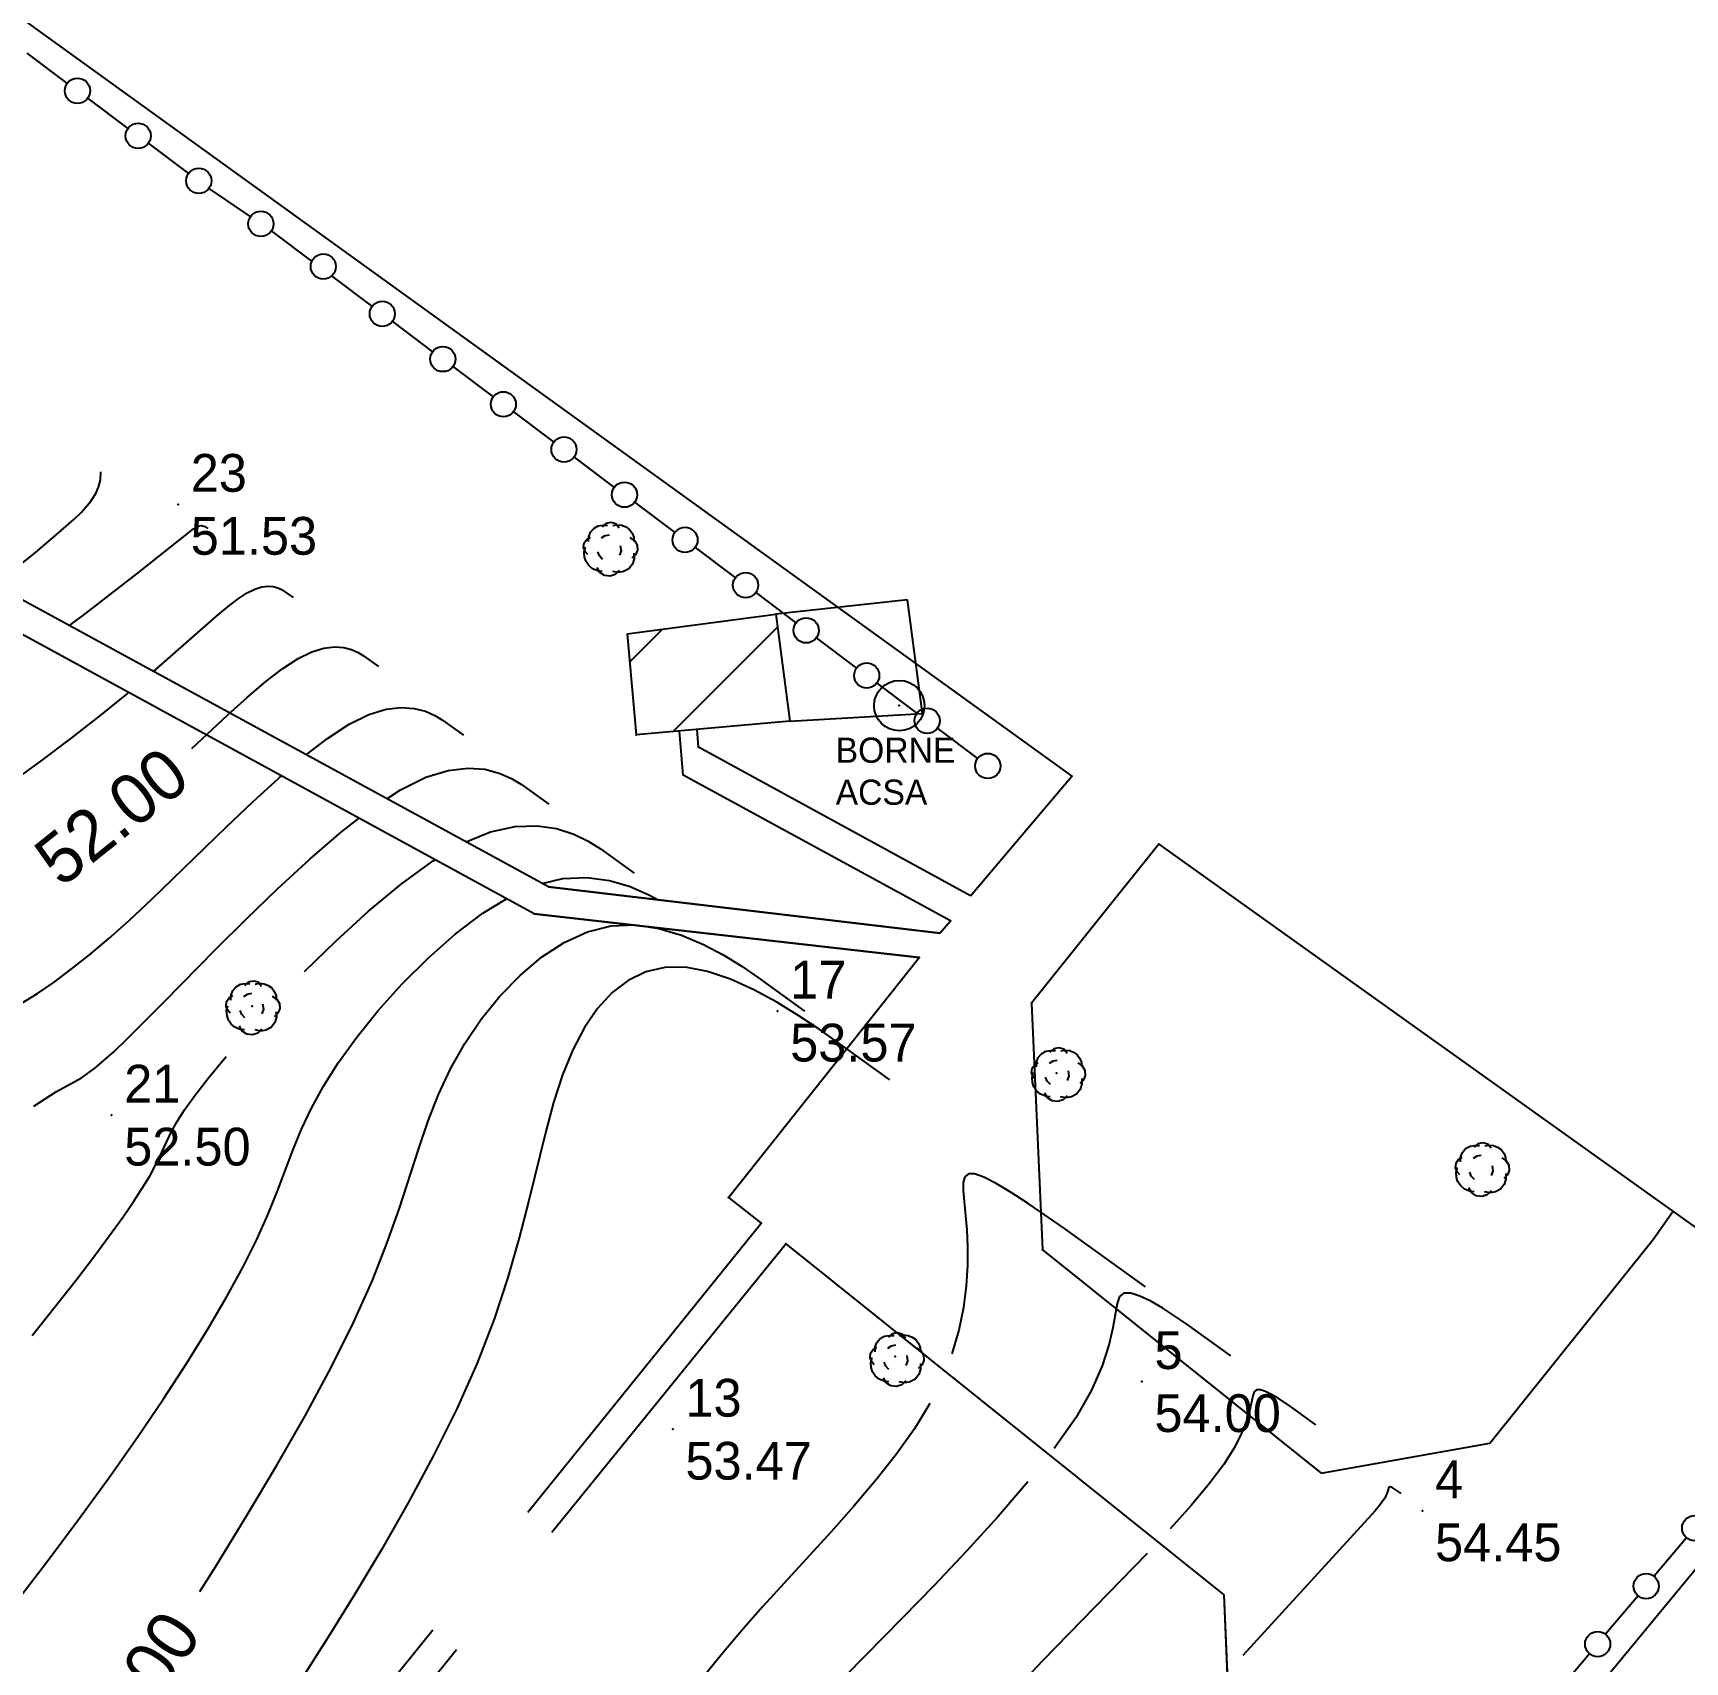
# Model space of a CAD drawing. Header units: metres. Extents: x 64 to 796628, y 142 to 671743.
# Drawn here: x 364547.9 to 364613.5, y 376026.6 to 376091.3 of the extents above; entities that cross this region are included whole.
import ezdxf
from ezdxf.enums import TextEntityAlignment as Align

# ---------------------------------------------------------------- set-up
doc = ezdxf.new("R2010")
doc.units = ezdxf.units.M
doc.header["$LTSCALE"] = 2
doc.linetypes.add('ACAD_ISO02W100', pattern=[15, 12, -3])
doc.linetypes.add('AXES', pattern=[50.8, 31.75, -6.35, 6.35, -6.35])
for name, color, linetype, lineweight in [('allee', 7, 'ACAD_ISO02W100', 25), ('Ligne arbre', 3, 'LIMITE1', 25), ('MUR IAV', 7, 'AXES', 25)]:
    doc.layers.add(name, color=color, linetype=linetype, lineweight=lineweight)
for name, color, linetype in [('Arbres', 100, 'Continuous'), ('Batiment', 1, 'Continuous'), ('CN_01_00', 32, 'Continuous'), ('CN_02_00', 26, 'Continuous'), ('mbark', 7, 'Continuous'), ('point topographique', 7, 'Continuous'), ('TopoAlt', 32, 'Continuous'), ('TOPOJIS', 32, 'Continuous'), ('TopoMat', 7, 'Continuous'), ('youssef', 7, 'Continuous')]:
    doc.layers.add(name, color=color, linetype=linetype)
doc.linetypes.add('LIMITE1', pattern='A,6.35,-2.54,[133,ltypeshp.shx,S=2.54,R=0,X=-2.54,Y=0],-2.54,25.4', length=36.83)

# ---------------------------------------------------------------- blocks, each defined once
blk = doc.blocks.new('Arbre 1')
at = {"layer": 'Arbres'}
for p, q in [((-1.589, 1.275), (-1.518, 1.457)), ((-1.518, 1.457), (-1.39, 1.608)), ((-1.39, 1.608), (-1.214, 1.71)), ((-1.214, 1.71), (-1.031, 1.735)), ((-1.08, 1.226), (-0.934, 1.319)), ((-1.042, 1.668), (-0.895, 1.809)), ((-1.031, 1.735), (-0.839, 1.731)), ((-0.934, 1.319), (-0.77, 1.354)), ((-0.895, 1.809), (-0.701, 1.853)), ((-0.701, 1.853), (-0.51, 1.801)), ((-0.627, 1.716), (-0.463, 1.751)), ((-0.51, 1.801), (-0.379, 1.634)), ((-0.463, 1.751), (-0.281, 1.728)), ((-0.281, 1.728), (-0.118, 1.667)), ((-0.118, 1.667), (0.024, 1.568)), ((0.024, 1.568), (0.136, 1.411)), ((0.136, 1.411), (0.2, 1.256)), ((-1.791, 0.847), (-1.768, 1.029)), ((-1.727, 0.691), (-1.791, 0.847)), ((-1.768, 1.029), (-1.668, 1.171)), ((-1.766, 0.663), (-1.714, 0.855)), ((-1.751, 0.461), (-1.766, 0.663)), ((-1.624, 0.564), (-1.727, 0.691)), ((-1.668, 1.171), (-1.522, 1.264)), ((-1.593, 1.083), (-1.589, 1.275)), ((-1.163, 0.516), (-1.227, 0.671)), ((-0.302, 0.718), (-0.373, 0.537)), ((-0.336, 0.931), (-0.302, 0.718)), ((0.046, 1.24), (0.226, 1.121)), ((0.2, 1.256), (0.206, 1.083)), ((0.226, 1.121), (0.328, 0.946)), ((0.343, 0.743), (0.272, 0.562)), ((0.328, 0.946), (0.343, 0.743)), ((-1.697, 0.286), (-1.751, 0.461)), ((-1.585, 0.13), (-1.697, 0.286)), ((-1.434, 0.002), (-1.585, 0.13)), ((-1.233, -0.079), (-1.434, 0.002)), ((-1.148, -0.149), (-1.259, 0.056)), ((-1.041, 0.378), (-1.163, 0.516)), ((0, 0), (-0.204, -0.111)), ((0.148, 0.189), (0, 0)), ((0.272, 0.562), (0.124, 0.421)), ((0.211, 0.4), (0.148, 0.189)), ((0.206, 0.621), (0.211, 0.4)), ((-1.051, -0.103), (-1.233, -0.079)), ((-0.968, -0.268), (-1.148, -0.149)), ((-0.738, -0.292), (-0.968, -0.268)), ((-0.534, -0.229), (-0.738, -0.292)), ((-0.417, -0.145), (-0.637, -0.102)), ((-0.377, -0.069), (-0.534, -0.229)), ((-0.204, -0.111), (-0.417, -0.145))]:
    blk.add_line(p, q, dxfattribs=at)
blk = doc.blocks.new('TCPOINT')
at = {"color": 0}
blk.add_point((0, 0), dxfattribs=at)
at = {"layer": 'TopoAlt'}
blk.add_attdef('ALT', text='', height=1.5, dxfattribs=at).set_placement((0.5, -0.5), align=Align.TOP_LEFT)
at = {"layer": 'TopoMat'}
blk.add_attdef('MAT', (0.5, 0.5), '', height=1.5, dxfattribs=at)
blk = doc.blocks.new('ligne')
at = {"layer": 'Arbres'}
for points in [[(364559.744, 376081.608), (364561.341, 376080.405)], [(364562.147, 376079.813), (364563.745, 376078.61)], [(364564.551, 376078.018), (364566.148, 376076.815)], [(364566.955, 376076.223), (364568.552, 376075.02)]]:
    blk.add_lwpolyline(points, dxfattribs=at)
for centre in [(364561.747, 376080.113), (364564.15, 376078.318), (364566.554, 376076.523), (364568.958, 376074.728)]:
    blk.add_circle(centre, 0.5, dxfattribs=at)

msp = doc.modelspace()

# ---------------------------------------------------------------- hatches: boundary and pattern name
at = {"layer": 'Batiment'}
h = msp.add_hatch(dxfattribs=at)
h.set_pattern_fill('ANSI31', color=256, style=0)
h.paths.add_polyline_path([(364577.93, 376063.936), (364577.368, 376068.188), (364571.464, 376067.408), (364571.82, 376063.394)])
h = msp.add_hatch(dxfattribs=at)
h.set_pattern_fill('ANSI31', color=256, style=0)
h.paths.add_polyline_path([(364577.93, 376063.936), (364577.368, 376068.188), (364571.464, 376067.408), (364571.82, 376063.394)])

# ---------------------------------------------------------------- linework, layer by layer
for p in [(364577.368, 376068.188), (364571.82, 376063.394), (364577.93, 376063.936)]:
    msp.add_point(p)
at = {"layer": 'allee'}
for p, q in [((364568.348, 376057.359), (364545.472, 376069.841)), ((364568.348, 376057.359), (364545.472, 376069.841)), ((364574.306, 376062.916), (364574.244, 376063.609)), ((364574.306, 376062.916), (364574.244, 376063.609)), ((364585.1, 376057.004), (364589.125, 376061.758)), ((364592.575, 376059.061), (364587.52, 376052.751)), ((364583.877, 376055.52), (364568.348, 376057.359)), ((364583.877, 376055.52), (364568.348, 376057.359)), ((364583.054, 376054.553), (364567.77, 376056.299)), ((364583.054, 376054.553), (364567.77, 376056.299)), ((364583.877, 376055.52), (364584.3, 376056.018)), ((364575.493, 376045.032), (364583.054, 376054.553)), ((364587.52, 376052.751), (364587.952, 376042.956)), ((364575.493, 376045.032), (364576.788, 376044.01)), ((364612.182, 376043.352), (364612.987, 376044.478)), ((364577.766, 376043.191), (364595.151, 376029.262))]:
    msp.add_line(p, q, dxfattribs=at)
for points in [[(364567.77, 376056.299), (364544.894, 376068.781)], [(364567.77, 376056.299), (364544.894, 376068.781)], [(364584.3, 376056.018), (364573.696, 376061.802), (364573.541, 376063.547)], [(364584.3, 376056.018), (364573.696, 376061.802), (364573.541, 376063.547)], [(364585.1, 376057.004), (364574.306, 376062.916)], [(364585.1, 376057.004), (364574.306, 376062.916)], [(364548.101, 376009.67), (364548.663, 376009.205), (364576.788, 376044.01)], [(364548.101, 376009.67), (364548.663, 376009.205), (364576.788, 376044.01)], [(364550.111, 376008.009), (364549.571, 376008.455), (364577.766, 376043.191)], [(364550.111, 376008.009), (364549.571, 376008.455), (364577.766, 376043.191)], [(364605.714, 376035.279), (364612.182, 376043.352)], [(364587.952, 376042.956), (364599.019, 376034.09)], [(364599.019, 376034.09), (364605.714, 376035.279)], [(364595.151, 376029.262), (364595.451, 376022.469)]]:
    msp.add_lwpolyline(points, dxfattribs=at)
for p in [(364574.306, 376062.916), (364589.125, 376061.758), (364592.575, 376059.061), (364567.77, 376056.299), (364584.3, 376056.018), (364583.054, 376054.553), (364587.52, 376052.751), (364575.493, 376045.032), (364576.788, 376044.01), (364577.766, 376043.191), (364587.952, 376042.956)]:
    msp.add_point(p, dxfattribs=at)
at = {"layer": 'Arbres'}
for p in [(364571.561, 376071.536), (364556.586, 376052.629), (364588.506, 376049.964), (364582.103, 376038.724)]:
    msp.add_point(p, dxfattribs=at)
at = {"layer": 'Batiment', "color": 0}
for p, q in [((364582.602, 376068.753), (364577.368, 376068.188)), ((364583.192, 376064.249), (364582.602, 376068.753)), ((364577.93, 376063.936), (364583.192, 376064.249)), ((364568.348, 376057.359), (364583.877, 376055.52)), ((364567.77, 376056.299), (364583.054, 376054.553))]:
    msp.add_line(p, q, dxfattribs=at)
at = {"layer": 'Batiment'}
for p, q in [((364571.464, 376067.408), (364577.368, 376068.188)), ((364571.464, 376067.408), (364577.368, 376068.188)), ((364577.368, 376068.188), (364577.93, 376063.936)), ((364577.368, 376068.188), (364577.93, 376063.936)), ((364577.93, 376063.936), (364571.82, 376063.394)), ((364577.93, 376063.936), (364571.82, 376063.394))]:
    msp.add_line(p, q, dxfattribs=at)
msp.add_lwpolyline([(364571.464, 376067.408), (364571.82, 376063.394)], dxfattribs=at)
msp.add_lwpolyline([(364571.464, 376067.408), (364571.82, 376063.394)], dxfattribs=at)
for p in [(364577.368, 376068.188), (364571.82, 376063.394), (364577.93, 376063.936)]:
    msp.add_point(p, dxfattribs=at)
at = {"layer": 'CN_01_00'}
for p, q in [((364552.007, 376069.789, 51.6), (364554.255, 376071.576, 51.6)), ((364554.255, 376071.576, 51.6), (364554.431, 376071.678, 51.6)), ((364554.431, 376071.678, 51.6), (364554.565, 376071.708, 51.6)), ((364554.565, 376071.708, 51.6), (364554.705, 376071.674, 51.6)), ((364554.705, 376071.674, 51.6), (364554.824, 376071.592, 51.6)), ((364550.003, 376068.248, 51.6), (364552.007, 376069.789, 51.6)), ((364550.569, 376064.179, 51.8), (364551.602, 376065.017, 51.8)), ((364551.602, 376065.017, 51.8), (364551.676, 376065.08, 51.8)), ((364549.428, 376063.286, 51.8), (364550.569, 376064.179, 51.8)), ((364548.194, 376062.355, 51.8), (364549.428, 376063.286, 51.8)), ((364546.881, 376061.406, 51.8), (364548.194, 376062.355, 51.8)), ((364556.605, 376060.739, 52.2), (364557.633, 376061.678, 52.2)), ((364557.633, 376061.678, 52.2), (364557.741, 376061.771, 52.2)), ((364555.566, 376059.751, 52.2), (364556.605, 376060.739, 52.2)), ((364560.13, 376059.548, 52.4), (364560.827, 376060.087, 52.4)), ((364552.587, 376056.863, 52.2), (364555.566, 376059.751, 52.2)), ((364558.868, 376058.464, 52.4), (364560.13, 376059.548, 52.4)), ((364557.591, 376057.289, 52.4), (364558.868, 376058.464, 52.4)), ((364562.498, 376057.476, 52.6), (364563.761, 376058.394, 52.6)), ((364563.761, 376058.394, 52.6), (364563.842, 376058.442, 52.6)), ((364561.202, 376056.4, 52.6), (364562.498, 376057.476, 52.6)), ((364551.706, 376056.042, 52.2), (364552.587, 376056.863, 52.2)), ((364556.338, 376056.078, 52.4), (364557.591, 376057.289, 52.4)), ((364565.733, 376056.313, 52.8), (364566.68, 376056.893, 52.8)), ((364559.911, 376055.221, 52.6), (364561.202, 376056.4, 52.6)), ((364564.637, 376055.483, 52.8), (364565.733, 376056.313, 52.8)), ((364550.887, 376055.312, 52.2), (364551.706, 376056.042, 52.2)), ((364555.144, 376054.887, 52.4), (364556.338, 376056.078, 52.4)), ((364563.563, 376054.536, 52.8), (364564.637, 376055.483, 52.8)), ((364550.122, 376054.665, 52.2), (364550.887, 376055.312, 52.2)), ((364553.08, 376052.786, 52.4), (364555.144, 376054.887, 52.4)), ((364558.662, 376053.998, 52.6), (364559.911, 376055.221, 52.6)), ((364562.537, 376053.511, 52.8), (364563.563, 376054.536, 52.8)), ((364572.962, 376054.163, 53.2), (364572.203, 376053.987, 53.2)), ((364573.781, 376054.169, 53.2), (364572.962, 376054.163, 53.2)), ((364574.657, 376054.004, 53.2), (364573.781, 376054.169, 53.2)), ((364548.053, 376053.132, 52.2), (364548.714, 376053.584, 52.2)), ((364548.714, 376053.584, 52.2), (364549.401, 376054.092, 52.2)), ((364561.585, 376052.45, 52.8), (364562.537, 376053.511, 52.8)), ((364571.506, 376053.651, 53.2), (364570.868, 376053.164, 53.2)), ((364572.203, 376053.987, 53.2), (364571.506, 376053.651, 53.2)), ((364575.57, 376053.694, 53.2), (364574.657, 376054.004, 53.2)), ((364576.495, 376053.275, 53.2), (364575.57, 376053.694, 53.2)), ((364547.408, 376052.729, 52.2), (364548.053, 376053.132, 52.2)), ((364570.868, 376053.164, 53.2), (364570.288, 376052.536, 53.2)), ((364577.407, 376052.782, 53.2), (364576.495, 376053.275, 53.2)), ((364551.617, 376051.326, 52.4), (364553.08, 376052.786, 52.4)), ((364560.731, 376051.394, 52.8), (364561.585, 376052.45, 52.8)), ((364570.288, 376052.536, 53.2), (364569.768, 376051.776, 53.2)), ((364578.282, 376052.249, 53.2), (364577.407, 376052.782, 53.2)), ((364579.094, 376051.711, 53.2), (364578.282, 376052.249, 53.2)), ((364569.768, 376051.776, 53.2), (364569.305, 376050.893, 53.2)), ((364579.819, 376051.203, 53.2), (364579.094, 376051.711, 53.2)), ((364551.086, 376050.82, 52.4), (364551.617, 376051.326, 52.4)), ((364560, 376050.383, 52.8), (364560.731, 376051.394, 52.8)), ((364569.305, 376050.893, 53.2), (364568.898, 376049.898, 53.2)), ((364581.893, 376049.696, 53.2), (364579.819, 376051.203, 53.2)), ((364550.32, 376050.147, 52.4), (364551.086, 376050.82, 52.4)), ((364554.842, 376049.776, 52.6), (364555.551, 376050.626, 52.6)), ((364559.409, 376049.449, 52.8), (364560, 376050.383, 52.8)), ((364548.817, 376049.237, 52.4), (364549.806, 376049.78, 52.4)), ((364549.806, 376049.78, 52.4), (364550.32, 376050.147, 52.4)), ((364554.299, 376049.081, 52.6), (364554.842, 376049.776, 52.6)), ((364568.898, 376049.898, 53.2), (364568.545, 376048.798, 53.2)), ((364547.912, 376048.662, 52.4), (364548.817, 376049.237, 52.4)), ((364553.894, 376048.514, 52.6), (364554.299, 376049.081, 52.6)), ((364558.934, 376048.578, 52.8), (364559.409, 376049.449, 52.8)), ((364553.597, 376048.048, 52.6), (364553.894, 376048.514, 52.6)), ((364558.545, 376047.746, 52.8), (364558.934, 376048.578, 52.8)), ((364568.545, 376048.798, 53.2), (364568.222, 376047.598, 53.2)), ((364552.921, 376046.655, 52.6), (364553.38, 376047.656, 52.6)), ((364553.38, 376047.656, 52.6), (364553.597, 376048.048, 52.6)), ((364558.209, 376046.931, 52.8), (364558.545, 376047.746, 52.8)), ((364568.222, 376047.598, 53.2), (364567.567, 376044.908, 53.2)), ((364557.571, 376045.256, 52.8), (364558.209, 376046.931, 52.8)), ((364552.512, 376045.883, 52.6), (364552.921, 376046.655, 52.6)), ((364551.88, 376044.88, 52.6), (364552.512, 376045.883, 52.6)), ((364584.81, 376045.627, 53.8), (364584.806, 376045.296, 53.8)), ((364584.874, 376045.853, 53.8), (364584.81, 376045.627, 53.8)), ((364585.017, 376045.968, 53.8), (364584.874, 376045.853, 53.8)), ((364585.26, 376045.965, 53.8), (364585.017, 376045.968, 53.8)), ((364585.623, 376045.838, 53.8), (364585.26, 376045.965, 53.8)), ((364586.117, 376045.584, 53.8), (364585.623, 376045.838, 53.8)), ((364557.205, 376044.349, 52.8), (364557.571, 376045.256, 52.8)), ((364584.806, 376045.296, 53.8), (364584.949, 376043.751, 53.8)), ((364586.718, 376045.226, 53.8), (364586.117, 376045.584, 53.8)), ((364587.393, 376044.792, 53.8), (364586.718, 376045.226, 53.8)), ((364551.454, 376044.26, 52.6), (364551.88, 376044.88, 52.6)), ((364556.764, 376043.364, 52.8), (364557.205, 376044.349, 52.8)), ((364567.567, 376044.908, 53.2), (364567.184, 376043.424, 53.2)), ((364588.833, 376043.805, 53.8), (364587.393, 376044.792, 53.8)), ((364550.333, 376042.727, 52.6), (364551.454, 376044.26, 52.6)), ((364584.949, 376043.751, 53.8), (364584.982, 376043.074, 53.8)), ((364592.043, 376041.485, 53.8), (364588.833, 376043.805, 53.8)), ((364556.224, 376042.282, 52.8), (364556.764, 376043.364, 52.8)), ((364567.184, 376043.424, 53.2), (364566.731, 376041.852, 53.2)), ((364584.982, 376043.074, 53.8), (364584.981, 376042.329, 53.8)), ((364549.617, 376041.789, 52.6), (364550.333, 376042.727, 52.6)), ((364584.981, 376042.329, 53.8), (364584.932, 376041.523, 53.8)), ((364547.85, 376039.546, 52.6), (364549.617, 376041.789, 52.6)), ((364555.581, 376041.104, 52.8), (364556.224, 376042.282, 52.8)), ((364566.731, 376041.852, 53.2), (364566.182, 376040.195, 53.2)), ((364554.837, 376039.833, 52.8), (364555.581, 376041.104, 52.8)), ((364584.932, 376041.523, 53.8), (364584.821, 376040.664, 53.8)), ((364584.821, 376040.664, 53.8), (364584.635, 376039.76, 53.8)), ((364553.995, 376038.474, 52.8), (364554.837, 376039.833, 52.8)), ((364566.182, 376040.195, 53.2), (364565.511, 376038.456, 53.2)), ((364584.635, 376039.76, 53.8), (364584.36, 376038.818, 53.8)), ((364553.057, 376037.032, 52.8), (364553.995, 376038.474, 52.8)), ((364565.511, 376038.456, 53.2), (364564.702, 376036.642, 53.2)), ((364596.301, 376037.163, 54.2), (364596.182, 376036.603, 54.2)), ((364596.36, 376037.318, 54.2), (364596.301, 376037.163, 54.2)), ((364596.455, 376037.393, 54.2), (364596.36, 376037.318, 54.2)), ((364596.607, 376037.392, 54.2), (364596.455, 376037.393, 54.2)), ((364596.81, 376037.327, 54.2), (364596.607, 376037.392, 54.2)), ((364597.05, 376037.212, 54.2), (364596.81, 376037.327, 54.2)), ((364597.311, 376037.061, 54.2), (364597.05, 376037.212, 54.2)), ((364552.025, 376035.512, 52.8), (364553.057, 376037.032, 52.8)), ((364564.702, 376036.642, 53.2), (364563.78, 376034.783, 53.2)), ((364583.489, 376036.852, 53.8), (364582.873, 376035.844, 53.8)), ((364596.182, 376036.603, 54.2), (364596.065, 376036.195, 54.2)), ((364597.846, 376036.708, 54.2), (364597.311, 376037.061, 54.2)), ((364598.811, 376036.011, 54.2), (364597.846, 376036.708, 54.2)), ((364582.873, 376035.844, 53.8), (364582.149, 376034.825, 53.8)), ((364596.065, 376036.195, 54.2), (364595.873, 376035.698, 54.2)), ((364550.903, 376033.916, 52.8), (364552.025, 376035.512, 52.8)), ((364595.577, 376035.11, 54.2), (364595.15, 376034.43, 54.2)), ((364595.873, 376035.698, 54.2), (364595.577, 376035.11, 54.2)), ((364563.78, 376034.783, 53.2), (364562.776, 376032.913, 53.2)), ((364582.149, 376034.825, 53.8), (364581.342, 376033.802, 53.8)), ((364549.692, 376032.251, 52.8), (364550.903, 376033.916, 52.8)), ((364581.342, 376033.802, 53.8), (364580.473, 376032.778, 53.8)), ((364595.15, 376034.43, 54.2), (364594.572, 376033.657, 54.2)), ((364594.572, 376033.657, 54.2), (364593.857, 376032.802, 54.2)), ((364601.645, 376033.311, 54.4), (364601.547, 376033.094, 54.4)), ((364601.704, 376033.536, 54.4), (364601.645, 376033.311, 54.4)), ((364601.753, 376033.55, 54.4), (364601.704, 376033.536, 54.4)), ((364601.842, 376033.514, 54.4), (364601.753, 376033.55, 54.4)), ((364602.194, 376033.274, 54.4), (364601.842, 376033.514, 54.4)), ((364562.776, 376032.913, 53.2), (364561.723, 376031.067, 53.2)), ((364580.473, 376032.778, 53.8), (364579.567, 376031.759, 53.8)), ((364593.857, 376032.802, 54.2), (364593.028, 376031.877, 54.2)), ((364601.16, 376032.585, 54.4), (364595.91, 376026.844, 54.4)), ((364601.341, 376032.797, 54.4), (364601.16, 376032.585, 54.4)), ((364601.547, 376033.094, 54.4), (364601.341, 376032.797, 54.4)), ((364548.4, 376030.526, 52.8), (364549.692, 376032.251, 52.8)), ((364579.567, 376031.759, 53.8), (364576.847, 376028.779, 53.8)), ((364547.053, 376028.771, 52.8), (364548.4, 376030.526, 52.8)), ((364561.723, 376031.067, 53.2), (364560.655, 376029.278, 53.2)), ((364592.108, 376030.894, 54.2), (364587.962, 376026.632, 54.2)), ((364560.655, 376029.278, 53.2), (364559.603, 376027.58, 53.2)), ((364576.847, 376028.779, 53.8), (364576.012, 376027.827, 53.8)), ((364559.603, 376027.58, 53.2), (364558.601, 376026.008, 53.2)), ((364576.012, 376027.827, 53.8), (364575.225, 376026.9, 53.8)), ((364575.225, 376026.9, 53.8), (364573.782, 376025.132, 53.8)), ((364587.962, 376026.632, 54.2), (364585.892, 376024.446, 54.2))]:
    msp.add_line(p, q, dxfattribs=at)
at = {"layer": 'CN_01_00', "flags": 128}
for points, elevation in [([(364546.367, 376069.352), (364547.978, 376070.643), (364548.604, 376071.163), (364549.499, 376071.953), (364549.8, 376072.244), (364550.181, 376072.675), (364550.373, 376072.978), (364550.481, 376073.227), (364550.553, 376073.521), (364550.57, 376073.842)], 51.4), ([(364549.323, 376067.739), (364550.003, 376068.248), (364552.007, 376069.789), (364554.255, 376071.576), (364554.431, 376071.678), (364554.565, 376071.708), (364554.705, 376071.674), (364554.824, 376071.592)], 51.6), ([(364552.666, 376065.915), (364555.164, 376068.105), (364555.625, 376068.493), (364556.026, 376068.803), (364556.379, 376069.034), (364556.691, 376069.187), (364556.967, 376069.272), (364557.209, 376069.301), (364557.418, 376069.286), (364557.597, 376069.239), (364557.747, 376069.172), (364558.208, 376068.855)], 51.8), ([(364558.729, 376062.608), (364559.57, 376063.258), (364560.436, 376063.825), (364561.212, 376064.204), (364561.897, 376064.415), (364562.496, 376064.487), (364563.015, 376064.45), (364563.459, 376064.334), (364563.832, 376064.168), (364564.14, 376063.983), (364564.975, 376063.381)], 52.2), ([(364561.922, 376060.865), (364562.465, 376061.22), (364563.472, 376061.713), (364564.361, 376061.987), (364565.14, 376062.08), (364565.813, 376062.032), (364566.39, 376061.881), (364566.874, 376061.666), (364567.275, 376061.426), (364568.358, 376060.644)], 52.4), ([(364565.072, 376059.146), (364566.039, 376059.544), (364567.019, 376059.762), (364567.895, 376059.791), (364568.669, 376059.675), (364569.345, 376059.454), (364569.924, 376059.172), (364570.41, 376058.869), (364571.742, 376057.907)], 52.6), ([(364568.088, 376057.501), (364568.911, 376057.697), (364569.869, 376057.739), (364570.762, 376057.619), (364571.582, 376057.377), (364572.324, 376057.052), (364572.696, 376056.844)], 52.8)]:
    msp.add_lwpolyline(points, dxfattribs=dict(at, elevation=elevation))
at = {"layer": 'CN_02_00'}
for p, q in [((364591.017, 376041.101, 54), (364590.918, 376040.826, 54)), ((364591.187, 376041.235, 54), (364591.017, 376041.101, 54)), ((364591.461, 376041.233, 54), (364591.187, 376041.235, 54)), ((364591.827, 376041.116, 54), (364591.461, 376041.233, 54)), ((364592.257, 376040.909, 54), (364591.827, 376041.116, 54)), ((364590.918, 376040.826, 54), (364590.751, 376039.861, 54)), ((364592.729, 376040.637, 54), (364592.257, 376040.909, 54)), ((364593.692, 376040.002, 54), (364592.729, 376040.637, 54)), ((364590.751, 376039.861, 54), (364590.593, 376039.171, 54)), ((364595.427, 376038.748, 54), (364593.692, 376040.002, 54)), ((364590.593, 376039.171, 54), (364590.324, 376038.345, 54)), ((364590.324, 376038.345, 54), (364589.899, 376037.383, 54)), ((364589.899, 376037.383, 54), (364589.274, 376036.285, 54)), ((364589.274, 376036.285, 54), (364588.419, 376035.06, 54)), ((364587.374, 376033.741, 54), (364586.195, 376032.369, 54)), ((364586.195, 376032.369, 54), (364584.936, 376030.984, 54)), ((364584.936, 376030.984, 54), (364583.653, 376029.628, 54)), ((364583.653, 376029.628, 54), (364582.403, 376028.34, 54)), ((364582.403, 376028.34, 54), (364579.392, 376025.289, 54))]:
    msp.add_line(p, q, dxfattribs=at)
at = {"layer": 'CN_02_00', "flags": 128}
for points, elevation in [([(364554.181, 376062.853), (364555.619, 376064.189), (364556.399, 376064.891), (364557.127, 376065.512), (364557.798, 376066.031), (364558.408, 376066.429), (364558.952, 376066.696), (364559.432, 376066.844), (364559.852, 376066.894), (364560.216, 376066.868), (364560.528, 376066.787), (364560.79, 376066.67), (364561.006, 376066.54), (364561.591, 376066.118)], 52), ([(364554.499, 376029.39), (364555.122, 376030.372), (364556.347, 376032.36), (364557.545, 376034.372), (364558.679, 376036.36), (364559.713, 376038.277), (364560.607, 376040.073), (364561.338, 376041.711), (364561.927, 376043.201), (364562.41, 376044.562), (364563.197, 376046.979), (364563.57, 376048.075), (364563.976, 376049.122), (364564.449, 376050.141), (364565.018, 376051.143), (364565.676, 376052.113), (364566.413, 376053.023), (364567.215, 376053.85), (364568.071, 376054.567), (364568.968, 376055.15), (364569.895, 376055.573), (364570.837, 376055.812), (364571.784, 376055.851), (364572.72, 376055.717), (364573.628, 376055.447), (364574.495, 376055.08), (364575.303, 376054.651), (364576.037, 376054.198), (364576.682, 376053.758), (364578.509, 376052.433)], 53)]:
    msp.add_lwpolyline(points, dxfattribs=dict(at, elevation=elevation))
at = {"layer": 'Ligne arbre'}
for points in [[(364547.637, 376090.46), (364549.237, 376089.261)], [(364550.045, 376088.672), (364551.646, 376087.473)], [(364552.454, 376086.884), (364554.055, 376085.684)], [(364554.863, 376085.095), (364556.509, 376083.96)], [(364557.34, 376083.403), (364558.937, 376082.2)], [(364569.359, 376074.429), (364570.956, 376073.225)], [(364571.762, 376072.634), (364573.36, 376071.43)], [(364574.166, 376070.839), (364575.763, 376069.635)], [(364576.57, 376069.044), (364578.167, 376067.84)], [(364578.974, 376067.249), (364580.571, 376066.045)], [(364581.377, 376065.454), (364582.975, 376064.25)], [(364583.781, 376063.659), (364585.378, 376062.455)]]:
    msp.add_lwpolyline(points, dxfattribs=at)
for centre in [(364549.644, 376088.97), (364552.053, 376087.182), (364554.461, 376085.393), (364556.927, 376083.685), (364559.404, 376081.993), (364571.362, 376072.933), (364573.765, 376071.138), (364576.169, 376069.343), (364578.573, 376067.548), (364580.977, 376065.753), (364583.38, 376063.958), (364585.784, 376062.163)]:
    msp.add_circle(centre, 0.5, dxfattribs=at)
at = {"layer": 'MUR IAV'}
msp.add_line((364543.703, 376094.54), (364589.125, 376061.758), dxfattribs=at)
msp.add_line((364543.703, 376094.54), (364589.125, 376061.758), dxfattribs=at)
msp.add_line((364543.703, 376094.54), (364589.125, 376061.758), dxfattribs=at)
for points in [[(364543.703, 376094.54), (364589.125, 376061.758)], [(364592.575, 376059.061), (364620.921, 376038.81)], [(364592.575, 376059.061), (364620.921, 376038.81)], [(364592.575, 376059.061), (364620.921, 376038.81)], [(364593.731, 376005.879), (364620.921, 376038.81)], [(364593.731, 376005.879), (364620.921, 376038.81)], [(364593.731, 376005.879), (364620.921, 376038.81)]]:
    msp.add_lwpolyline(points, dxfattribs=at)
at = {"layer": 'point topographique'}
msp.add_line((364549.401, 376054.092, 52.2), (364550.122, 376054.665, 52.2), dxfattribs=at)
msp.add_circle((364582.27, 376064.56), 1, dxfattribs=at)
msp.add_point((364582.27, 376064.56), dxfattribs=at)
at = {"layer": 'youssef'}
for p, q in [((364585.1, 376057.004), (364589.125, 376061.758)), ((364592.575, 376059.061), (364587.52, 376052.751)), ((364583.877, 376055.52), (364584.3, 376056.018)), ((364575.493, 376045.032), (364583.054, 376054.553)), ((364587.52, 376052.751), (364587.952, 376042.956)), ((364575.493, 376045.032), (364576.788, 376044.01)), ((364612.182, 376043.352), (364612.987, 376044.478)), ((364577.766, 376043.191), (364595.151, 376029.262))]:
    msp.add_line(p, q, dxfattribs=at)
for points in [[(364605.714, 376035.279), (364612.182, 376043.352)], [(364587.952, 376042.956), (364599.019, 376034.09)], [(364599.019, 376034.09), (364605.714, 376035.279)], [(364595.151, 376029.262), (364595.451, 376022.469)]]:
    msp.add_lwpolyline(points, dxfattribs=at)
for p in [(364574.306, 376062.916), (364589.125, 376061.758), (364592.575, 376059.061), (364567.77, 376056.299), (364584.3, 376056.018), (364583.054, 376054.553), (364587.52, 376052.751), (364575.493, 376045.032), (364576.788, 376044.01), (364577.766, 376043.191), (364587.952, 376042.956)]:
    msp.add_point(p, dxfattribs=at)

# ---------------------------------------------------------------- block references
at = {"layer": 'Ligne arbre'}
msp.add_blockref('ligne', (0, 0), dxfattribs=at)
at = {"layer": 'Ligne arbre', "rotation": 266.8559483786466}
for p in [(9098.6, 760676.2), (9090.903, 760666.993)]:
    msp.add_blockref('ligne', p, dxfattribs=at)
at = {"layer": 'mbark'}
for p in [(364571.531, 376069.989), (364557.333, 376051.786), (364589.309, 376049.133), (364606.143, 376045.363), (364582.902, 376037.821)]:
    msp.add_blockref('Arbre 1', p, dxfattribs=at)
at = {"layer": 'TOPOJIS'}
for p, values in [((364553.64, 376072.55, 51.53), {'MAT': '23', 'ALT': '51.53'}), ((364577.44, 376052.43, 53.57), {'MAT': '17', 'ALT': '53.57'}), ((364551, 376048.3, 52.5), {'MAT': '21', 'ALT': '52.50'}), ((364591.9, 376037.72, 54), {'MAT': '5', 'ALT': '54.00'}), ((364573.28, 376035.83, 53.47), {'MAT': '13', 'ALT': '53.47'}), ((364603.04, 376032.59, 54.45), {'MAT': '4', 'ALT': '54.45'})]:
    msp.add_blockref('TCPOINT', p, dxfattribs=at).add_auto_attribs(values)

# ---------------------------------------------------------------- texts
at = {"layer": 'CN_02_00'}
for s, rotation, p in [('52.00', 38.59343, (364550.994, 376060.167, 52)), ('53.00', 56.38425, (364551.943, 376025.46, 53))]:
    msp.add_text(s, height=2, rotation=rotation, dxfattribs=at).set_placement(p, align=Align.MIDDLE_CENTER)
at = {"layer": 'point topographique', "insert": (364579.745, 376063.29), "char_height": 1, "width": 7.36698, "attachment_point": 1}
msp.add_mtext('BORNE ACSA', dxfattribs=at)

doc.saveas('drawing.dxf')
